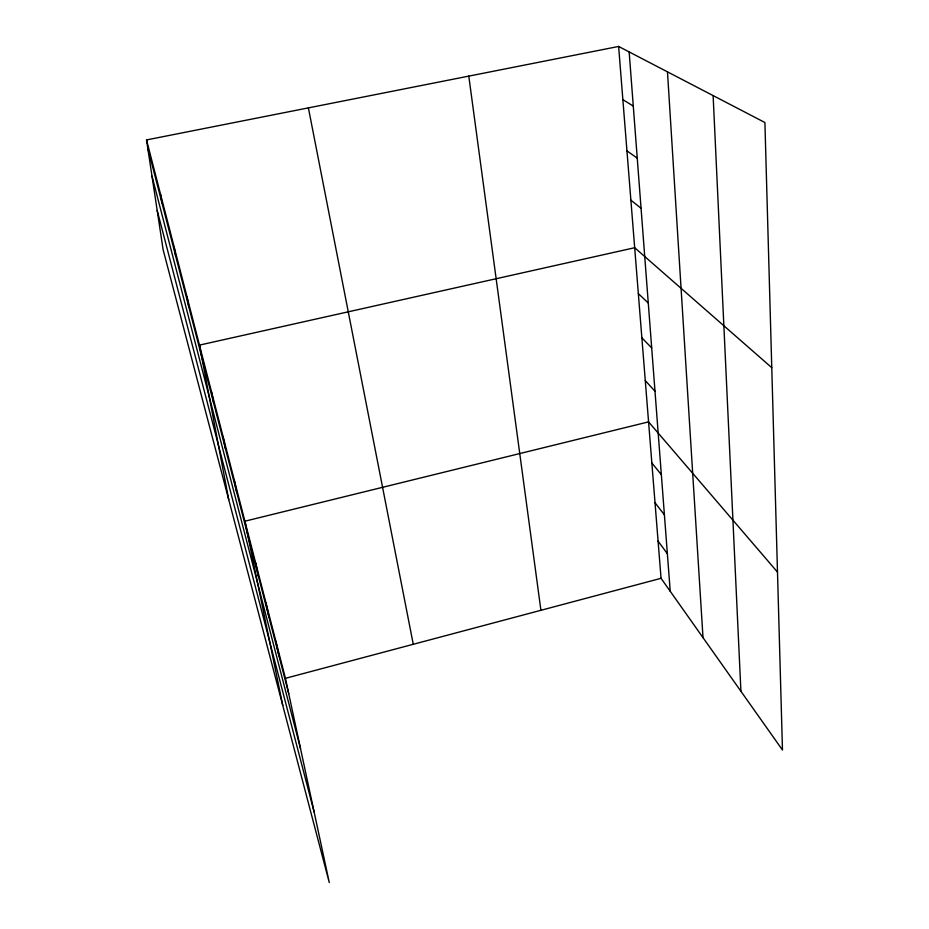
<?xml version="1.0" encoding="UTF-8"?>
<svg xmlns="http://www.w3.org/2000/svg" width="929" height="929" viewBox="0 0 929 929"><rect width="100%" height="100%" fill="white"/><g stroke="black" fill="none" stroke-linecap="round" stroke-linejoin="round"><path stroke-width="1.39" d="M285.435 678.321L661.053 578.314L782.473 750.028L764.904 122.523L618.621 46.45L146.527 139.931L163.132 249.762L329.272 882.55L285.435 678.321L146.527 139.931M622.871 99.658L633.276 106.069M626.959 150.87L637.248 158.139M630.884 200.188L641.056 208.259M771.767 367.663L634.681 247.729L199.468 345.112L228.731 499.628M638.339 293.587L648.279 303.051M641.869 337.842L651.693 347.922M645.283 380.576L654.991 391.237M777.492 572.101L648.57 421.871L244.896 521.204L282.764 705.39M651.856 462.979L661.343 474.673M655.026 502.717L664.409 514.875M658.092 541.142L667.37 553.719M157.187 210.465L314.165 812.178M152.008 176.208L300.485 748.426M147.699 147.711L288.722 693.603M275.832 641.08L279.002 655.99M265.88 602.538L268.934 617.042M255.58 562.602L258.506 576.654M234.154 479.561L236.802 492.614M223.018 436.398L225.503 448.881M308.393 107.88L413.266 644.285M211.464 391.608L213.763 403.465M186.996 296.804L188.912 307.255M174.048 246.58L175.732 256.218M160.566 194.335L162.006 203.091M468.785 76.12L540.922 610.307M618.621 46.45L661.053 578.314M629.154 51.931L670.227 591.285M667.475 71.858L703.009 637.654M713.124 95.594L740.912 691.257"/></g></svg>
